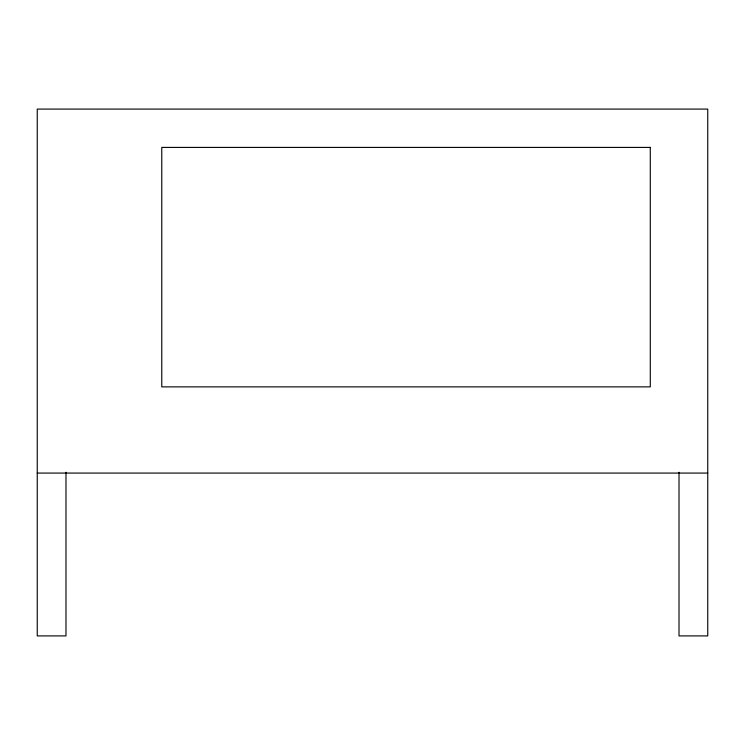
<?xml version="1.0" encoding="UTF-8"?>
<svg xmlns="http://www.w3.org/2000/svg" width="745" height="745" viewBox="0 0 745 745"><rect width="100%" height="100%" fill="white"/><g stroke="black" fill="none" stroke-linecap="round" stroke-linejoin="round"><path stroke-width="1.12" d="M37.25 473.075L707.75 473.075M679.012 472.256L679.012 635.913L707.75 635.913L707.75 109.087L37.25 109.087L37.25 635.913L65.988 635.913L65.988 472.256M650.283 147.408L161.767 147.408L161.767 386.869L650.283 386.869L650.283 147.408"/></g></svg>
